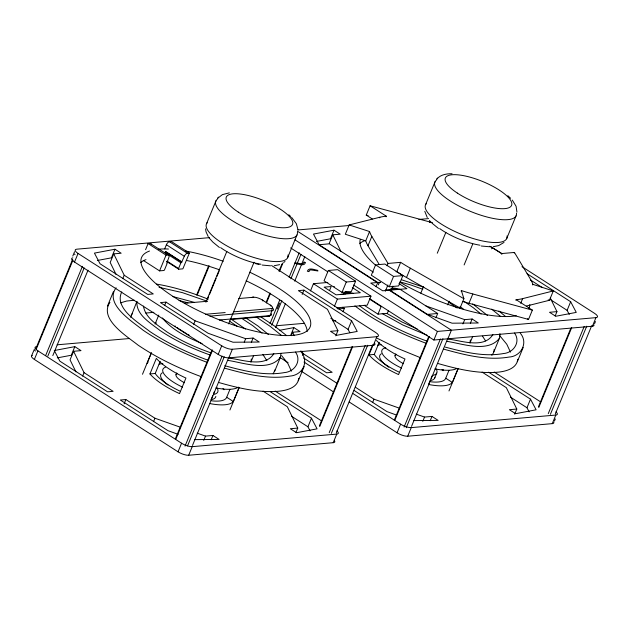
<?xml version="1.0" encoding="UTF-8"?>
<svg xmlns="http://www.w3.org/2000/svg" width="629" height="629" viewBox="0 0 629 629"><rect width="100%" height="100%" fill="white"/><g stroke="black" fill="none" stroke-linecap="round" stroke-linejoin="round"><path stroke-width="0.94" d="M494.103 350.101L494.127 349.425M516.936 212.083L516.063 206.233L512.297 200.077M343.253 294.223C344.488 290.189 350.424 292.949 353.294 293.35M389.886 290.166C391.12 286.132 397.048 288.892 399.918 289.293M298.775 378.328C297.651 387.566 287.131 390.326 279.347 391.183C258.778 393.062 238.257 388.062 218.617 382.463M517.816 359.285C516.7 368.523 506.172 371.291 498.388 372.14C477.82 374.027 457.299 369.019 437.658 363.42M130.683 317.283L136.776 301.763M274.991 369.797L273.206 373.83M494.032 350.754L493.293 353.176L491.807 355.283M273.859 353.561C265.068 368.327 241.457 359.403 228.366 357.995M492.9 334.518C484.11 349.284 460.499 340.36 447.408 338.952M250.916 362.115L251.317 358.939M224.522 368.138C245.64 373.972 268.009 379.861 290.024 376.087C302.926 375.081 309.57 361.353 300.481 351.021M469.957 343.072L470.358 339.896M443.563 349.095C464.682 354.929 487.05 360.826 509.073 357.052C520.969 356.462 528.667 342.844 520.214 333.095M136.949 301.37C135.762 314.893 150.74 323.07 159.876 330.414C175.334 340.776 192.348 348.686 209.85 354.921M109.91 302.368C98.667 319.162 127.074 336.303 138.058 345.124C157.675 358.333 179.202 368.531 201.351 376.716M116.106 287.775C104.037 304.035 132.46 321.592 143.105 330.209C162.942 343.717 184.784 354.088 207.256 362.39M274.503 371.645L280.408 357.319L280.959 353.451M493.553 352.602L499.662 337.687L499.929 333.7M34.414 349.166L31.474 356.038M72.791 256.05L74.56 251.749M35.955 348.395L72.65 259.352M36.215 349.244L72.917 260.209M334.408 440.607A8.138 2.5 22.4 0 1 333.213 442.69L188.669 455.254A8.138 2.5 22.4 0 1 178.023 451.811L34.375 359.442L37.913 350.848A8.138 2.5 22.4 0 1 36.592 346.595M374.562 343.198A8.138 2.5 22.4 0 1 373.367 345.282L228.822 357.846A8.138 2.5 22.4 0 1 218.169 354.402L74.521 262.034L78.067 253.44A8.138 2.5 22.4 0 1 76.746 249.186L209.567 237.636M45.728 355.361L82.43 266.326M47.859 356.053L84.184 267.923M52.805 355.621L88.005 270.218M75.905 371.841L70.047 359.874L73.593 351.281L81.015 350.636L74.82 346.65L71.281 355.243L57.278 357.885M116.05 274.425L110.201 262.466L113.739 253.864L121.169 253.22L114.973 249.233L111.427 257.835L97.424 260.477M107.473 306.056L113.377 291.73M82.627 376.079L84.05 372.643L73.593 351.281M122.781 278.671L124.196 275.227L113.739 253.864M145.574 249.697L148.098 243.572L150.134 243.392L168.092 254.942A3.255 1.58 -57.3 0 1 168.776 257.646L166.74 263.347A0.818 0.393 -57.3 0 1 166.905 264.023L164.546 269.755A0.818 0.393 -57.3 0 1 163.784 270.509L159.562 270.879L143.239 260.382M164.704 248.84L166.394 244.744A3.255 1.58 -57.3 0 1 169.437 241.717L171.418 241.544L189.368 253.094L182.874 268.85L178.707 269.212L166.465 261.342M159.562 270.879L166.056 255.115L168.092 254.942M155.088 324.037L158.775 315.082M178.707 269.212A0.818 0.393 -57.3 0 1 178.534 268.536L180.9 262.804A0.818 0.393 -57.3 0 1 181.655 262.049L184.344 256.294A3.255 1.58 -57.3 0 1 187.395 253.259L189.368 253.094M124.094 403.834L125.863 399.533L154.946 418.23L179.768 427.005M164.601 305.56L166.017 302.124L195.092 320.821L245.656 338.693L253.086 338.048L259.282 342.034L233.029 342.231L208.113 333.26L160.442 302.604L166.017 302.124M142.492 374.263L151.337 352.798M151.369 353.011L147.092 363.389A47.269 14.53 22.4 0 1 148.012 362.438M206.571 223.649L215.967 200.848M149.938 373.933L156.354 358.365A47.269 14.53 22.4 0 0 185.94 378.045L179.524 393.612A47.269 14.53 22.4 0 1 149.938 373.933L155.214 373.477A39.391 12.108 22.4 0 0 179.768 391.026M155.214 373.477L160.206 361.368M196.625 295.009L208.608 265.933M197.262 294.946L209.245 265.878M153.531 421.674L154.946 418.23M193.677 324.257L195.092 320.821M175.994 374.742L176.741 372.934M205.903 302.195L226.833 251.411M207.523 299.247L208.647 296.526M209.394 294.71L216.132 278.356M216.887 276.532L219.128 271.083M175.633 438.216L211.957 350.086M175.9 439.066L212.602 350.031M228.634 323.88L254.053 262.214M178.023 451.811L181.561 443.217L37.913 350.848M218.169 354.402L221.715 345.808L78.067 253.44M185.036 446.095L222.108 356.148M187.544 445.875L224.238 356.832M210.912 400.052L212.688 395.727M213.404 393.998L214.473 391.403M192.49 445.442L228.814 357.311M188.669 455.254L192.215 446.661L336.759 434.096A8.138 2.5 22.4 0 0 336.9 430.92M228.822 357.846L232.36 349.252L376.905 336.688A8.138 2.5 22.4 0 0 375.584 332.434L271.563 265.54M203.733 440.402L205.51 436.109L212.932 435.465L219.136 439.443L194.825 439.624M244.241 342.137L245.656 338.693M211.651 400.83A39.391 12.108 22.4 0 0 226.699 397.245L229.907 389.469M266.224 302.093L269.975 293.012M278.962 271.201L281.957 263.936M266.492 302.95L270.234 293.861M279.598 271.146L282.971 262.969M211.163 439.757L212.932 435.465M251.317 342.349L253.086 338.048M287.595 257.756L296.99 234.955M209.481 403.511A47.269 14.53 22.4 0 0 233.296 401.491L238.91 387.873M229.931 409.99L239.146 387.629M251.073 361.706L253.652 355.432M270.014 323.605L279.748 299.978M289.112 277.263L299.223 252.732M277.216 308.91L279.575 303.178M271.767 325.201L281.878 300.67M290.865 278.859L300.976 254.328M275.596 327.497L285.33 303.87M294.694 281.155L304.806 256.624M302.179 294.427L303.949 290.134L351.619 320.782L357.217 331.436L336.68 335.304L330.484 331.318L337.915 330.673L327.457 309.311L298.374 290.614L303.949 290.134M290.677 335.343L293.861 327.607L300.064 331.593L292.634 332.238L291.219 335.674M329.242 243.423L332.78 234.829L340.21 234.185L334.015 230.198L330.469 238.792L316.466 241.434M310.49 290.897L313.446 283.703L327.835 282.452M328.322 270.47L324.053 280.825L342.011 292.367L351.336 291.557L355.605 281.202L337.647 269.66L328.322 270.47L346.28 282.012L355.605 281.202M386.08 216.793L386.316 216.211A88.288 27.133 22.4 0 0 379.822 217.249L349.158 224.938L345.321 234.255L365.732 240.852A88.288 27.133 22.4 0 0 367.989 245.735L379.122 264.314M302.384 355.322L303.092 353.6L301.834 351.037M329.722 290.063L331.176 286.533L324.1 287.146L336.067 294.844L360.315 292.737L352.334 287.61M372.337 219.002L366.251 215.087L370.088 205.777L429.638 221.919A88.288 27.133 22.4 0 1 432.469 222.705M298.264 380.789L304.169 366.463M334.424 306.292L337.388 299.097L370.961 296.18L367.257 305.167L336.562 307.84M342.011 292.367L346.28 282.012M365.732 240.852L369.569 231.543L349.158 224.938M345.007 293.13L345.753 291.329M367.989 245.735L371.825 236.418A88.288 27.133 22.4 0 1 369.569 231.543M379.578 217.831L379.822 217.249M343.017 311.748L344.409 308.375L342.774 307.329M295.992 432.382L297.761 428.09L287.304 406.727L263.071 391.144M335.784 335.831L337.915 330.673M310.081 430.889L307.927 426.792L311.465 418.199L270.376 391.773M349.795 332.655L348.073 329.376L351.619 320.782M375.592 264.864L371.322 275.219L389.28 286.761L398.605 285.951L402.875 275.596L384.917 264.054L375.592 264.864L393.55 276.414L402.875 275.596M376.048 286.73L377.801 282.484L319.076 244.72L313.478 234.067L334.015 230.198M319.453 425.715L352.036 346.665M319.721 426.564L352.672 346.61M378.359 284.89L379.405 282.342M387.055 265.768L388.014 263.441L371.825 236.418M385.318 291.251L387.912 284.953M364.12 305.23L377.99 314.154L381.119 306.567L369.695 299.215M389.28 286.761L393.55 276.414M329.226 432.681L365.182 345.463M396.82 271.657L400.657 262.34A88.288 27.133 22.4 0 0 410.344 268.198L463.903 298.72L460.066 308.037L406.507 277.515A88.288 27.133 22.4 0 1 396.82 271.657L396.026 271.728M331.357 433.373L367.682 345.242M425.613 204.606L435.009 181.812M391.781 288.727L392.85 286.148M336.311 432.941L372.635 344.81M376.441 340.486A47.269 14.53 22.4 0 0 404.982 359.002L398.566 374.57A47.269 14.53 22.4 0 1 368.979 354.89L372.903 345.376M333.213 442.69L336.759 434.096M373.367 345.282L376.905 336.688M388.36 310.812L387.315 313.336L377.99 314.154M368.979 354.89L374.255 354.434L379.248 342.325M406.507 277.515L410.344 268.198M429.395 222.501L429.638 221.919M372.572 402.631L373.988 399.187L355.409 387.244M395.036 355.707L395.79 353.891M420.832 293.13L423.451 286.785M437.273 253.228L445.875 232.368M435.913 317.794L437.682 313.494L400.028 289.285M394.304 420.086L428.758 336.491M394.941 420.023L429.395 336.436M447.675 304.837L449.169 301.212M464.123 264.935L472.717 244.076M369.648 298.72L433.868 340.022L437.414 331.428L595.946 317.645A8.138 2.5 22.4 0 0 594.625 313.391L521.976 266.672M553.803 422.24A8.138 2.5 22.4 0 1 552.254 423.647L407.71 436.219A8.138 2.5 22.4 0 1 397.064 432.776L400.602 424.174L352.72 393.384M404.077 427.052L440.402 338.921M461.128 291.148L461.364 290.567A88.288 27.133 22.4 0 0 472.811 293.971L532.362 310.121L528.525 319.43L468.975 303.288A88.288 27.133 22.4 0 1 462.574 301.456M406.208 427.736L442.91 338.701M430.307 380.144L428.522 384.468A47.269 14.53 22.4 0 0 452.337 382.448L457.951 368.83M431.022 378.414L432.092 375.82M411.531 426.399L447.856 338.268M407.71 436.219L411.256 427.618L555.8 415.054A8.138 2.5 22.4 0 0 555.942 411.877M447.864 338.803L451.402 330.209L389.225 290.228M434.6 378.233L436.723 373.091M468.975 303.288L472.811 293.971M491.626 248.856L492.106 247.692L489.59 246.261M443.445 369.726L443.044 370.701A39.391 12.108 22.4 0 0 442.014 369.545M422.782 421.367L424.551 417.066L431.981 416.422L438.177 420.408L413.866 420.589M462.928 323.951L464.697 319.65L472.127 319.005L478.323 322.992L452.07 323.188L427.162 314.217L389.776 290.181M430.692 381.795A39.391 12.108 22.4 0 0 445.741 378.21L448.949 370.426M430.205 420.715L431.981 416.422M470.358 323.306L472.127 319.005M506.636 238.713L516.032 215.912M501.549 254.132L501.793 253.55L514.436 252.449L530.624 279.473A88.288 27.133 22.4 0 1 532.881 284.355L532.637 284.937M448.972 390.947L458.187 368.594M470.115 342.663L472.694 336.397M514.192 253.031L514.436 252.449M515.89 300.269L516.134 299.687A88.288 27.133 22.4 0 0 522.628 298.641L553.292 290.952L549.455 300.269L526.457 306.032M520.71 303.304L522.628 298.641M530.381 280.054L530.624 279.473M517.305 361.746L523.21 347.42M514.679 414.204L516.802 409.047L506.345 387.684L482.113 372.101M555.179 315.931L556.956 311.63L550.265 297.965M529.123 411.846L526.968 407.749L530.506 399.156L488.591 372.203M569.269 314.437L567.114 310.341L570.66 301.739L527.102 273.733M538.495 406.672L570.7 328.535M538.762 407.521L571.714 327.567M548.268 413.638L584.223 326.42M550.399 414.33L586.723 326.199M555.352 413.898L591.677 325.767M552.254 423.647L555.8 415.054M433.868 340.022L592.408 326.239L595.946 317.645M554.44 421.084L555.321 418.938M594.586 323.668L595.474 321.521M344.896 294.073L346.956 292.933L351.635 293.484M391.521 290.016L393.581 288.884L398.259 289.434M280.408 357.319C268.693 372.376 242.637 362.446 227.494 360.338M499.45 338.276C487.734 353.341 461.678 343.403 446.535 341.295M131.241 315.2L132.428 313.384M121.767 291.887C113.621 308.414 139.347 323.133 150.024 331.648C168.061 343.56 187.764 352.814 208.042 360.228M217.642 198.292L222.399 194.628L229.341 192.867M436.683 179.249C440.261 174.697 446.566 173.596 452.047 173.753M217.72 198.198L218.585 197.144M436.762 179.155L437.627 178.101M155.733 323.503L156.322 323.015M283.773 262.427L284.976 261.46M504.018 242.417L498.663 245.601L493.262 246.694M120.532 302.863L126.602 301.039L134.362 300.253M279.622 264.636L274.22 265.737M145.794 313.069L153.877 312.322M114.973 249.233L94.436 253.11L100.035 263.755L147.705 294.411L153.279 293.932L124.196 275.227M55.218 350.345L74.82 346.65M279.858 330.249L293.861 327.607M297.737 229.97L350.479 225.386M418.843 219.442L428.608 218.593M319.076 244.72L329.337 243.824L373.39 272.153M388.014 263.441L400.657 262.34M380.6 282.24L370.725 283.097L382.699 290.795L406.939 288.687L398.959 283.553M184.486 303.257L207.578 301.244M238.666 298.547L253.762 297.234A6.51 2.005 22.4 0 1 262.277 299.986L270.297 305.136A1.628 0.794 -57.3 0 1 270.784 305.969M385.38 290.111L390.562 289.654M340.761 294.364L343.67 294.113M205.636 314.256L225.174 312.558M234.051 311.787L271.351 308.54A1.628 1.329 85 0 1 271.956 310.742L269.959 315.609A1.628 1.329 85 0 1 268.166 316.269L230.867 319.508M209.952 316.135L271.956 310.742A8.138 2.5 22.4 0 0 272.514 307.935M337.875 308.941L344.409 308.375M219.576 319.988L269.959 315.609A8.138 2.5 22.4 0 0 271.366 313.871M220.213 320.436L221.99 320.279M57.105 344.81L129.377 338.528M276.147 325.767L304.467 323.306M332.788 320.845L335.721 320.593M427.594 314.374L437.682 313.494M556.956 311.63L549.526 312.283L555.721 316.261L576.258 312.393L570.66 301.739M125.863 399.533L120.296 400.02L167.967 430.668L178.117 434.325M297.761 428.09L290.331 428.734L296.526 432.721L317.063 428.844L311.465 418.199M516.802 409.047L509.372 409.691L515.576 413.678L536.105 409.801L530.506 399.156M489.598 246.772L481.24 246.01M270.556 265.815L262.199 265.053M159.074 287.335L182.316 292.603L206.886 301.126M156.558 284.096C174.264 287.06 191.499 292.469 208.128 299.176M172.511 296.463L194.322 302.384M380.168 282.515L379.617 282.39M255.712 263.693L259.022 264.455M178.998 300.505L187.977 302.84M400.563 282.059L410.957 285.008L422.782 289.254M366.251 215.087L368.114 215.59M401.514 279.748L423.789 287.201M377.801 282.484L379.059 282.822M445.246 347.098C464.076 352.075 484.031 357.099 503.562 353.529C513.468 352.822 521.056 341.956 514.514 333.024M224.757 365.716C244.036 370.921 264.487 376.205 284.52 372.565C294.427 371.865 302.014 360.991 295.473 352.067M532.881 284.355L553.292 290.952M548.173 299.852L549.455 300.269M210.919 352.845C195.477 347.467 180.484 340.619 166.716 331.766C157.69 325.075 145.354 318.203 143.451 306.103M425.959 305.953L464.697 319.65M373.988 399.187L398.81 407.969M416.272 414.141L424.551 417.066M197.231 433.184L205.51 436.109M396.231 414.951L387.008 411.633L354.135 390.491M427.083 341.185C403.126 332.324 379.704 321.16 359.308 305.608M427.107 335.241L402.788 324.989L382.22 313.549M426.297 343.348C401.09 333.952 376.472 322.166 354.913 305.922M420.392 357.673L397.858 348.497L377.109 338.213M202.09 343.631C187.686 337.372 172.393 330.477 162.321 317.944M417.169 328.959L401.884 321.946L386.977 313.501M188.708 334.895L189.148 335.131M187.835 334.416L188.268 334.659M186.97 333.936L178.809 328.825M231.37 319.296L245.452 329.038M245.695 317.849L258 326.003L268.497 334.518M242.377 318.785L252.889 325.767L262.026 333.103M448.383 301.975L457.165 307.998M229.341 321.018L237.298 326.412M260.893 316.937L274.676 326.144L286.164 335.249M257.371 317.763L270.171 326.349L281.485 335.438M490.604 246.497L502.162 253.935M530.341 279.881L542.457 287.673M550.682 299.766L567.114 310.341M370.088 205.777L386.316 216.211M516.134 299.687L532.362 310.121M527.511 318.777L528.525 319.43M464.383 301.606L473.197 307.66L481.067 314.06M297.431 231.197L377.251 282.531M294.97 239.83L437.414 331.428M494.213 372.046L540.445 401.774M353.624 285.031L370.961 296.18M290.606 247.897L327.654 271.72M510.528 397.182L526.968 407.749M313.446 283.703L337.388 299.097M445.741 378.21L452.337 382.448M330.815 318.282L348.073 329.376M169.437 241.717L187.395 253.259M166.394 244.744L184.344 256.294M165.663 251.521L181.985 262.018M165.333 251.553L181.655 262.049M164.57 252.308L180.9 262.804M148.098 243.572L166.056 255.115M167.11 261.184L178.534 268.536M303.092 353.6L332.167 372.297L326.6 372.785L303.587 357.987M304.011 362.068L337.034 383.305M279.834 357.39L288.09 362.697M301.299 371.196L333.496 391.898M349.181 401.986L397.064 432.776M275.172 391.089L321.403 420.817M291.486 416.225L307.927 426.792M226.699 397.245L233.296 401.491M84.05 372.643L113.126 391.34L107.559 391.828L59.881 361.172L54.283 350.526M472.686 303.901L487.538 315.483M178.133 328.338L176.812 327.363M438.46 228.445L431.919 223.083M219.411 247.488L212.877 242.126L208.977 237.786M460.805 307.125L463.62 309.287M491.681 309.146L500.527 316.395M498.939 311.033L505.205 316.206M175.004 325.932L175.585 326.412M507.823 195.682L510.638 198.3M288.782 214.725L290.684 216.478M499.536 335.414L506.801 344.267L510.489 352.138M429.348 220.449L431.007 222.218M291.597 217.343L296.369 223.712L297.989 229.75M281.588 355.597L287.76 363.31L291.447 371.181M262.828 354.379L266.877 360.684M482.522 336.169L485.557 340.894M427.256 217.524L424.787 211.344M208.215 236.567L206.037 231.865L205.573 228.854M332.78 234.829L340.792 251.191M292.634 332.238L294.309 335.658M461.364 290.567L463.903 298.72M459.744 307.015L460.066 308.037M434.883 377.337A29.673 9.12 22.4 0 1 430.873 380.482M388.816 367.226A29.673 9.12 22.4 0 1 381.323 353.797M436.101 368.861A29.673 9.12 22.4 0 1 432.996 375.348M401.561 368.091A29.673 9.12 22.4 0 1 385.774 347.806M403.543 363.711A14.656 4.505 22.4 0 1 395.979 354.646M411.256 427.618A8.138 2.5 22.4 0 1 400.602 424.174M516.433 213.137A43.959 13.516 22.4 0 1 470.358 211.352A43.959 13.516 22.4 0 1 436.44 180.153M507.037 235.93A43.959 13.516 22.4 0 1 462.417 234.735A43.959 13.516 22.4 0 1 426.265 203.662M479.998 245.208A35.822 11.008 22.4 0 1 439.671 228.579M456.623 368.594A47.269 14.53 22.4 0 1 434.938 368.901M398.81 371.983A39.391 12.108 22.4 0 1 374.255 354.434M377.455 345.195A39.391 12.108 22.4 0 1 381.088 344.692M215.841 396.38A29.673 9.12 22.4 0 1 211.831 399.525M167.998 385.003A29.673 9.12 22.4 0 1 162.282 372.84M217.06 387.904A29.673 9.12 22.4 0 1 213.954 394.383M182.52 387.134A29.673 9.12 22.4 0 1 165.458 367.202M184.501 382.754A14.656 4.505 22.4 0 1 176.938 373.689M249.697 272.192A91.142 28.014 22.4 0 1 305.859 331.742A91.142 28.014 22.4 0 1 192.891 307.88A91.142 28.014 22.4 0 1 149.529 251.034M158.822 249.186A91.142 28.014 22.4 0 1 168.462 249.029M185.524 251.01A91.142 28.014 22.4 0 1 223.24 261.279M140.77 262.474A91.142 28.014 22.4 0 1 145.983 259.628M186.742 260.508A91.142 28.014 22.4 0 1 219.702 269.872M246.151 280.786A91.142 28.014 22.4 0 1 307.204 331.459M232.36 349.252A8.138 2.5 22.4 0 1 221.715 345.808M74.521 262.034A8.138 2.5 22.4 0 1 72.807 257.827M192.215 446.661A8.138 2.5 22.4 0 1 181.561 443.217M34.375 359.442A8.138 2.5 22.4 0 1 32.299 355.33M150.134 243.392A3.255 1.58 -57.3 0 1 151.141 244.327M270.297 305.136A6.51 2.005 22.4 0 1 271.351 308.54M262.277 299.986A1.628 0.794 -57.3 0 1 262.749 300.945M269.055 316.033A6.51 2.005 22.4 0 1 268.166 316.269M252.103 297.643A1.628 1.329 85 0 1 253.762 297.234M297.391 232.18A43.959 13.516 22.4 0 1 251.317 230.387A43.959 13.516 22.4 0 1 217.398 199.196M287.996 254.973A43.959 13.516 22.4 0 1 243.376 253.778A43.959 13.516 22.4 0 1 207.224 222.705M260.956 264.251A35.822 11.008 22.4 0 1 220.63 247.622M35.468 351.061A1.628 0.503 22.4 0 1 34.91 350.337M75.055 254.682A1.628 0.503 22.4 0 1 74.599 254.03M238.43 387.126A47.269 14.53 22.4 0 1 215.896 387.944M159.074 364.097A39.391 12.108 22.4 0 1 162.864 363.704M222.973 388.58A39.391 12.108 22.4 0 1 224.003 389.744M516.291 315.734A91.142 28.014 22.4 0 1 399.643 282.059M375.552 265.139A91.142 28.014 22.4 0 1 360.22 239.649M529.807 304.601A91.142 28.014 22.4 0 1 528.847 308.587M359.812 243.431A91.142 28.014 22.4 0 1 365.024 240.593M593.949 324.823A8.138 2.5 22.4 0 1 592.408 326.239M334.337 286.69A6.329 1.942 22.4 0 1 333.857 286.384M492.106 247.692A88.288 27.133 22.4 0 1 501.793 253.55M304.004 262.104L303.54 263.292L302.156 263.873L294.907 262.788L295.26 263.441C298.17 263.858 304.373 266.759 305.521 262.552L304.004 262.104M308.863 271.602L307.345 271.209C308.493 267.003 314.697 269.904 317.606 270.321L317.959 270.973L310.71 269.88L309.358 270.439L308.863 271.602M457.338 193.079A35.822 11.008 22.4 0 0 511.416 205.707A35.822 11.008 22.4 0 0 466.663 176.309A35.822 11.008 22.4 0 0 457.338 193.079M238.297 212.122A35.822 11.008 22.4 0 0 292.375 224.75A35.822 11.008 22.4 0 0 247.622 195.352A35.822 11.008 22.4 0 0 238.297 212.122"/></g></svg>
